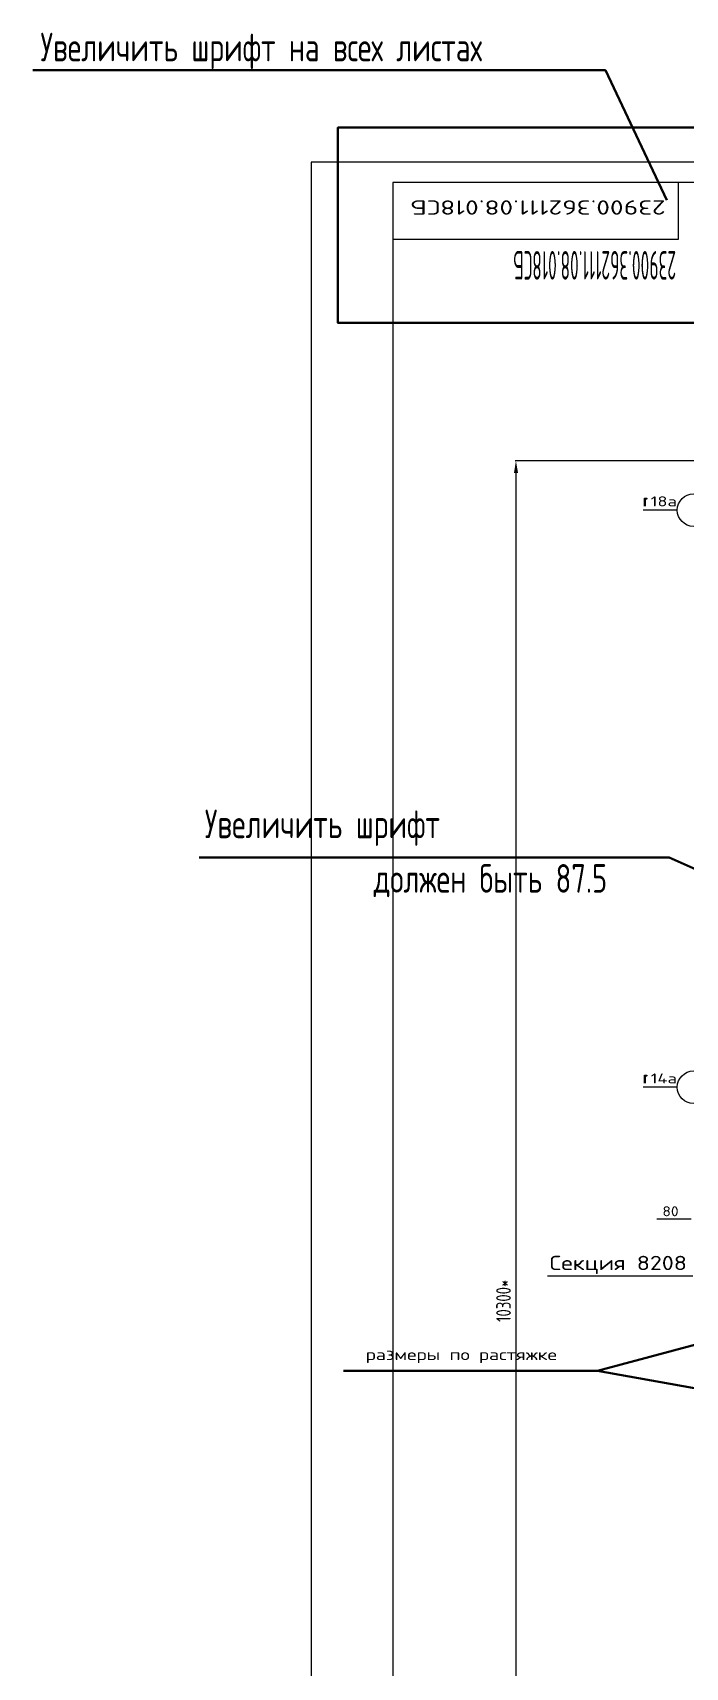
# Model space of a CAD drawing. Header units: millimetres. Extents: x -438477 to 631584, y 118817 to 676146.
# Drawn here: x 153070 to 157070, y 339631 to 349652 of the extents above; entities that cross this region are included whole.
import ezdxf
from ezdxf.enums import TextEntityAlignment as Align

# ---------------------------------------------------------------- set-up
doc = ezdxf.new("R2010")
doc.units = ezdxf.units.MM
doc.layers.get('Defpoints').update_dxf_attribs({"linetype": 'CONTINUOUS'})
for name, color, linetype in [('20_1', 1, 'CONTINUOUS'), ('20_FORMAT', 140, 'CONTINUOUS'), ('20_POZ', 4, 'CONTINUOUS'), ('20_TEXT', 1, 'CONTINUOUS')]:
    doc.layers.add(name, color=color, linetype=linetype)
doc.styles.add('SIMPLEX', font='simplex.shx', dxfattribs={"width": 0.7})
doc.styles.add('НАДПИСИ_МЕЛК1', font='eskd_win.shx', dxfattribs={"width": 0.8, "height": 4})
doc.dimstyles.new('Lineyny', dxfattribs={"dimscale": 30, "dimtxt": 3, "dimasz": 2.5, "dimexe": 0.18, "dimexo": 0.625, "dimgap": 1, "dimtad": 1, "dimdec": 0, "dimlfac": -1, "dimzin": 0, "dimtxsty": 'SIMPLEX', "dimcen": 0, "dimdle": 0.38, "dimclrd": 2, "dimclre": 2, "dimclrt": 2, "dimadec": 0, "dimazin": 0, "dimtfac": 1, "dimtdec": 0, "dimtmove": 0, "dimatfit": 0, "dimfxl": 1, "dimtolj": 1, "dimtzin": 0, "dimlwd": -1, "dimarcsym": 0})

# ---------------------------------------------------------------- blocks, each defined once
blk = doc.blocks.new('*D6')
at = {"layer": '20_1', "color": 2, "lineweight": -2, "ltscale": 30, "transparency": 16777216}
for p, q in [((157358, 347028), (156027, 347028)), ((157358, 336727), (156027, 336727))]:
    blk.add_line(p, q, dxfattribs=at)
at = {"layer": '20_1', "color": 2, "ltscale": 30, "transparency": 16777216}
blk.add_line((156032, 346953), (156032, 336802), dxfattribs=at)
at = {"layer": '20_1', "color": 2, "ltscale": 25, "transparency": 16777216}
for points in [[(156045, 346953), (156020, 346953), (156032, 347028)], [(156020, 336802), (156045, 336802), (156032, 336727)]]:
    blk.add_solid(points, dxfattribs=at)
at = {"layer": 'Defpoints', "color": 0, "ltscale": 25, "transparency": 16777216}
for p in [(157376, 347028), (156032, 336727), (157376, 336727)]:
    blk.add_point(p, dxfattribs=at)
at = {"layer": '20_1', "color": 2, "ltscale": 25, "transparency": 16777216, "insert": (155956, 341878), "char_height": 90, "attachment_point": 5, "rotation": 90, "style": 'SIMPLEX'}
blk.add_mtext('\\A1;10300*', dxfattribs=at)

msp = doc.modelspace()

# ---------------------------------------------------------------- linework, layer by layer
at = {"layer": '20_1', "color": 6}
msp.add_line((157105.735, 342377.849), (156894.864, 342377.849), dxfattribs=at)
at = {"layer": '20_1', "color": 30, "lineweight": 40, "ltscale": 25}
for points in [[(153070.365, 349423.17), (156580.853, 349423.17), (156956.567, 348624.566)], [(157246.53, 344473.857), (156971.499, 344596.12), (154089.843, 344596.12)], [(157639.363, 341250.716), (156531.679, 341449.167), (157639.363, 341745.716)], [(156531.679, 341449.167), (154974.651, 341449.167)]]:
    msp.add_lwpolyline(points, dxfattribs=at)
msp.add_lwpolyline([(157333.092, 349070.599), (154941.006, 349070.599), (154941.006, 347873.319), (157333.092, 347873.319)], close=True, dxfattribs=at)
at = {"layer": '20_FORMAT', "color": 7}
for p, q in [((157027.063, 348733.858), (157027.063, 348383.858)), ((157027.063, 348383.858), (155277.063, 348383.858))]:
    msp.add_line(p, q, dxfattribs=at)
at = {"layer": '20_FORMAT', "color": 4}
msp.add_lwpolyline([(154777.063, 334008.858), (175802.063, 334008.858), (175802.063, 348858.858), (154777.063, 348858.858)], close=True, dxfattribs=at)
at = {"layer": '20_FORMAT', "color": 7}
msp.add_lwpolyline([(155277.063, 334133.858), (175677.063, 334133.858), (175677.063, 348733.858), (155277.063, 348733.858)], close=True, dxfattribs=at)
at = {"layer": '20_POZ'}
for p, q in [((157021.041, 346725.236), (156811.796, 346725.236)), ((157021.041, 343187.454), (156811.796, 343187.454))]:
    msp.add_line(p, q, dxfattribs=at)
at = {"layer": '20_POZ', "color": 7}
for points in [[(156819.266, 346749.055), (156819.266, 346796.555, -0.414213562), (156821.766, 346799.055), (156832.766, 346799.055, -0.704155255), (156834.353, 346794.623), (156824.516, 346788.944, 0.267949192), (156823.266, 346786.779), (156823.266, 346749.055)], [(156819.266, 343211.273), (156819.266, 343258.773, -0.414213562), (156821.766, 343261.273), (156832.766, 343261.273, -0.704155255), (156834.353, 343256.841), (156824.516, 343251.161, 0.267949192), (156823.266, 343248.996), (156823.266, 343211.273)]]:
    msp.add_lwpolyline(points, format="xyb", dxfattribs=at)
at = {"layer": '20_POZ'}
for centre in [(157121.041, 346725.236), (157121.041, 343187.454)]:
    msp.add_circle(centre, 100, dxfattribs=at)
at = {"layer": '20_TEXT', "lineweight": -2}
msp.add_line((156224.796, 342031.963), (157116.664, 342031.963), dxfattribs=at)

# ---------------------------------------------------------------- texts
at = {"layer": '20_1', "color": 30, "lineweight": 40, "ltscale": 25, "style": 'SIMPLEX', "width": 0.7}
for s, p in [('Увеличить шрифт на всех листах', (153117.746, 349476.684)), ('Увеличить шрифт ', (154124.99, 344714.201)), ('должен быть 87.5 ', (155159.814, 344379.952))]:
    msp.add_text(s, height=175, dxfattribs=at).set_placement(p)
at = {"layer": '20_1', "color": 30, "lineweight": 40, "ltscale": 25, "style": 'НАДПИСИ_МЕЛК1', "width": 0.55}
msp.add_text('23900.362111.08.018СБ', height=175, rotation=180, dxfattribs=at).set_placement((157013.725, 348313.635))
at = {"layer": '20_1', "color": 6, "style": 'SIMPLEX'}
msp.add_text('80', height=61.25, dxfattribs=at).set_placement((156929.905, 342396.154), (157029.072, 342396.154), align=Align.ALIGNED)
at = {"layer": '20_1', "color": 30, "lineweight": 40, "ltscale": 25, "style": 'SIMPLEX'}
msp.add_text('размеры по растяжке', height=67.64423, dxfattribs=at).set_placement((155111.255, 341514.545), (156283.755, 341514.545), align=Align.ALIGNED)
at = {"layer": '20_POZ', "style": 'SIMPLEX'}
for s, p, p2 in [('18а', (156858.203, 346748.483), (157018.62, 346748.483)), ('14а', (156858.203, 343210.701), (157018.62, 343210.701))]:
    msp.add_text(s, height=61.25, dxfattribs=at).set_placement(p, p2, align=Align.ALIGNED)
at = {"layer": '20_TEXT', "color": 7, "lineweight": 20, "style": 'SIMPLEX'}
msp.add_text('23900.362111.08.018СБ', height=87.5, rotation=180, dxfattribs=at).set_placement((156949.523, 348624.269), (155387.023, 348624.269), align=Align.ALIGNED)
at = {"layer": '20_TEXT', "color": 7, "lineweight": -2, "style": 'SIMPLEX'}
msp.add_text('Секция 8208', height=87.5, dxfattribs=at).set_placement((156238.503, 342066.294), (157080.169, 342066.294), align=Align.ALIGNED)

# ---------------------------------------------------------------- dimensions: what is measured, and where the dimension line sits
at = {"layer": '20_1', "ltscale": 30}
dim = msp.add_linear_dim(base=(156032.386, 336727.221), p1=(157376.357, 347028.23), p2=(157376.357, 336727.221), angle=90, text='10300*', dimstyle='Lineyny', dxfattribs=at)
dim.commit()
dim.dimension.update_dxf_attribs({"geometry": '*D6', "text_midpoint": (155955.522, 341877.725)})

doc.saveas('drawing.dxf')
